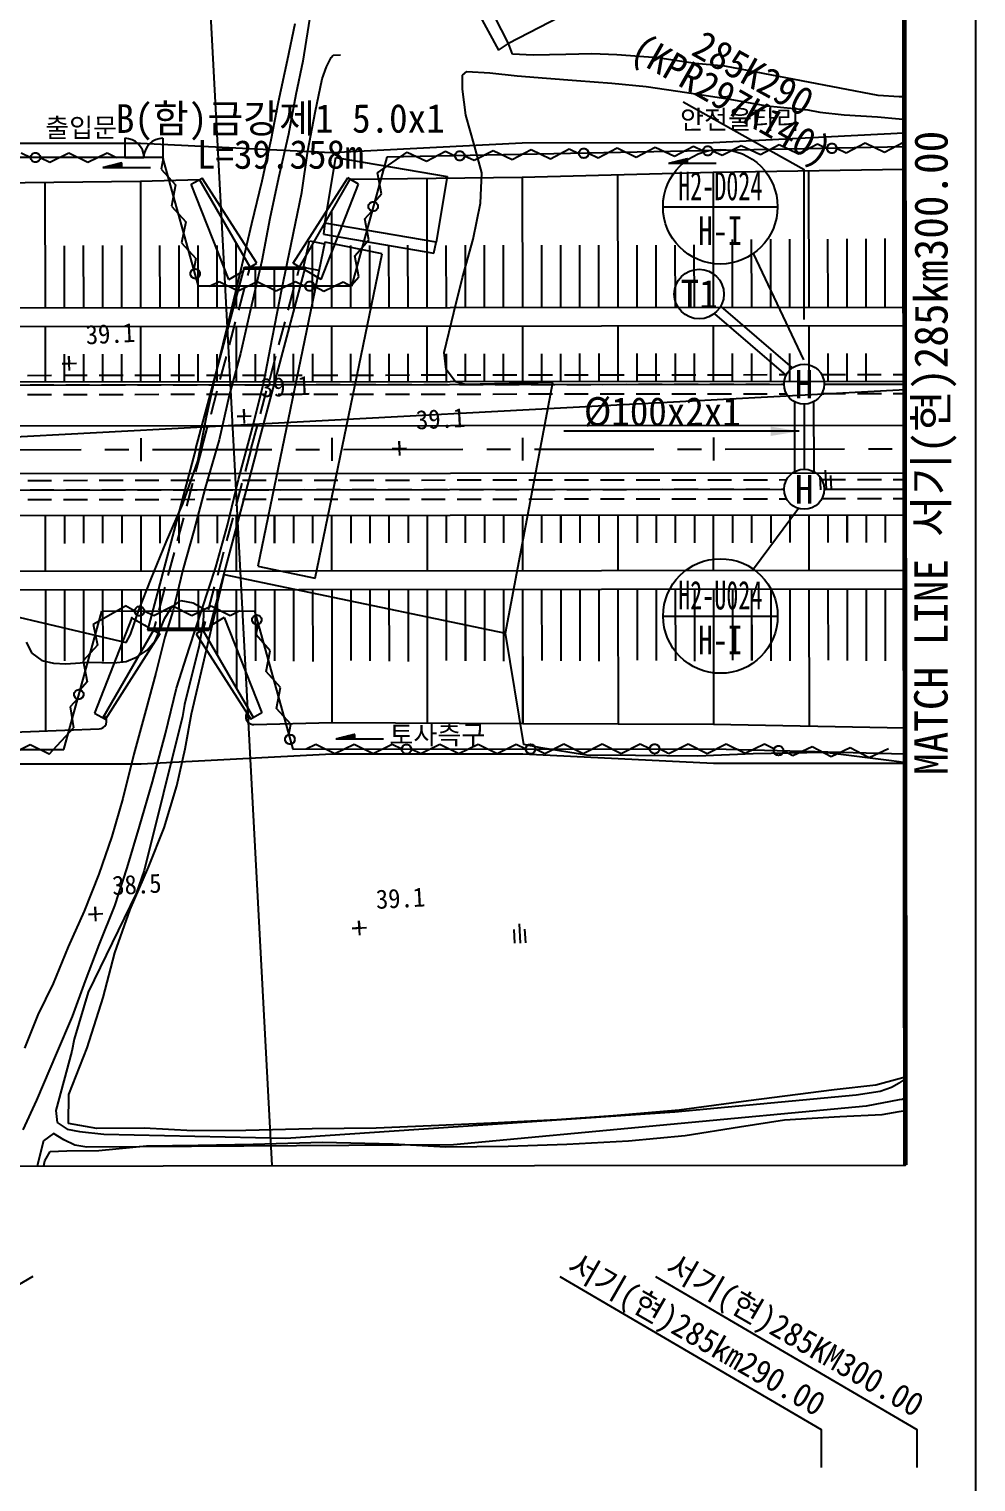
# Model space of a CAD drawing. Header units: millimetres. Extents: x 15846 to 16642, y 1103 to 1807.
# Drawn here: x 16542.7 to 16641.9, y 1363.4 to 1515.5 of the extents above; entities that cross this region are included whole.
import ezdxf
from ezdxf.enums import TextEntityAlignment as Align
from ezdxf.xclip import XClip

# ---------------------------------------------------------------- set-up
doc = ezdxf.new("R2010")
doc.units = ezdxf.units.MM
doc.header["$LTSCALE"] = 10
doc.header["$MEASUREMENT"] = 0
doc.header["$XCLIPFRAME"] = 2
for name, pattern in [('A-CENTR01', [2, 1.25, -0.25, 0.25, -0.25]), ('CENTER', [2, 1.25, -0.25, 0.25, -0.25]), ('DASHED2', [0.375, 0.25, -0.125]), ('HIDDEN', [0.375, 0.25, -0.125])]:
    doc.linetypes.add(name, pattern=pattern)
for name, color, linetype in [('TN-CABL', 4, 'Continuous'), ('TN-MACL', 6, 'A-CENTR01'), ('TN-MANH', 4, 'Continuous'), ('TT-WIRE-EQPM', 6, 'Continuous'), ('TZ-BASE', 253, 'Continuous'), ('TZ-CABL', 4, 'Continuous'), ('TZ-LEAL', 1, 'Continuous'), ('TZ-LEAT', 3, 'Continuous'), ('TZ-MACT', 6, 'Continuous')]:
    doc.layers.add(name, color=color, linetype=linetype)
doc.layers.add('TX-PAPR', color=2, linetype='Continuous', plot=False)
doc.styles.add('GR', font='GulimChe.ttf')
doc.styles.get("Standard").update_dxf_attribs({"font": 'GulimChe.ttf'})
doc.linetypes.add('ZIGZAG', pattern='A,0.0001,-0.2,[131,ltypeshp.shx,S=0.2,R=0,X=-0.2,Y=0],-0.4,[131,ltypeshp.shx,S=0.2,R=180,X=0.2,Y=0],-0.2', length=0.8001)
doc.dimstyles.get("Standard").update_dxf_attribs({"dimtxt": 0.18, "dimasz": 0.18, "dimexe": 0.18, "dimexo": 0.0625, "dimgap": 0.09, "dimtad": 0, "dimtih": 1, "dimtoh": 1, "dimdec": 4, "dimzin": 0, "dimdsep": 46, "dimtxsty": 'Standard', "dimcen": 0.09, "dimadec": 0, "dimazin": 0, "dimtfac": 1, "dimtdec": 4, "dimtofl": 0, "dimtmove": 0, "dimatfit": 3, "dimfxl": 0, "dimtolj": 1, "dimtzin": 0, "dimarcsym": 0})

# ---------------------------------------------------------------- blocks, each defined once
blk = doc.blocks.new('JD-FGHGF6GCDN')
at = {"layer": 'TZ-BASE'}
for p, q in [((622.6, 134.07), (641.2, -215.79)), ((680.38, 54.4, 41.5), (658.48, 43.11, 41.5)), ((638.08, 48.56, 39.55), (636.93, 41.25, 39.55)), ((658.48, 43.11, 42.17), (656.3, 47.38, 42.17)), ((655.06, 46.75, 42.17), (657.45, 42.39, 42.17)), ((635.33, 41.36, 38.37), (636.15, 45.2, 38.37)), ((657.45, 42.39, 42.17), (658.48, 43.11, 42.17)), ((658.91, 41.99, 39.76), (658.48, 43.11, 39.76)), ((634.4, 36.98, 38.37), (635.33, 41.36, 38.37)), ((636.93, 41.25, 39.55), (636.22, 37.76, 39.55)), ((639.4, 40.67, 38.63), (639.91, 41.62, 38.63)), ((639.91, 41.62, 38.63), (640.11, 41.88, 38.63)), ((640.11, 41.88, 38.63), (640.87, 41.91, 38.63)), ((661.07, 41.87, 39.76), (658.91, 41.99, 39.76)), ((664.49, 41.96, 39.76), (661.07, 41.87, 39.76)), ((667.23, 42.02, 39.76), (664.49, 41.96, 39.76)), ((669.85, 41.91, 39.76), (667.23, 42.02, 39.76)), ((674.09, 41.61, 39.76), (669.85, 41.91, 39.76)), ((678.04, 41.01, 39.76), (674.09, 41.61, 39.76)), ((638.98, 39.39, 38.63), (639.4, 40.67, 38.63)), ((653.65, 38.32, 39.41), (653.68, 39.8, 39.41)), ((653.68, 39.8, 39.41), (654.13, 40.16, 39.41)), ((654.13, 40.16, 39.41), (656.54, 40.04, 39.41)), ((656.54, 40.04, 39.41), (659.38, 39.73, 39.41)), ((659.38, 39.73, 39.41), (662.47, 39.47, 39.41)), ((681.14, 40.71, 39.76), (678.04, 41.01, 39.76)), ((697.22, 37.66, 39.76), (681.14, 40.71, 39.76)), ((638.23, 35.89, 38.63), (638.98, 39.39, 38.63)), ((654.01, 35.59, 39.41), (653.65, 38.32, 39.41)), ((662.47, 39.47, 39.41), (665.61, 39.21, 39.41)), ((665.61, 39.21, 39.41), (669.3, 38.94, 39.41)), ((669.3, 38.94, 39.41), (672.9, 38.61, 39.41)), ((672.9, 38.61, 39.41), (677.19, 37.98, 39.41)), ((633.63, 33.02, 38.37), (634.4, 36.98, 38.37)), ((636.22, 37.76, 39.55), (635.45, 33.59, 39.55)), ((677.19, 37.98, 39.41), (681.48, 37.3, 39.41)), ((681.48, 37.3, 39.41), (685.56, 36.57, 39.41)), ((685.56, 36.57, 39.41), (689.85, 36.15, 39.41)), ((699.43, 37.51, 39.76), (697.22, 37.66, 39.76)), ((699.55, 37.5, 39.76), (699.42, 37.51, 39.76)), ((699.97, 37.52, 39.76), (699.55, 37.5, 39.76)), ((637.46, 31.85, 38.63), (638.23, 35.89, 38.63)), ((654.94, 32.38, 39.41), (654.01, 35.59, 39.41)), ((689.85, 36.15, 39.41), (691.12, 35.9, 39.41)), ((691.12, 35.9, 39.41), (693.67, 35.62, 39.41)), ((693.67, 35.62, 39.41), (697.14, 35.42, 39.41)), ((697.14, 35.42, 39.41), (699.43, 35.22, 39.41)), ((699.42, 35.22, 39.41), (699.97, 35.18, 39.41)), ((635.45, 33.59, 39.55), (634.4, 29.03, 39.55)), ((618.28, 33.17), (618.28, 31.17)), ((622.28, 33.17), (622.28, 31.17)), ((632.66, 28.72, 38.37), (633.63, 33.02, 38.37)), ((699.95, 32.27), (645.73, 31.19)), ((655.68, 29.57, 39.41), (654.94, 32.38, 39.41)), ((658.88, 30.95), (660.86, 31.99)), ((660.86, 31.99), (662.88, 31.03)), ((662.88, 31.03), (664.86, 32.07)), ((664.86, 32.07), (665.87, 31.59)), ((667.88, 31.13), (669.86, 32.17)), ((669.86, 32.17), (671.88, 31.21)), ((671.88, 31.21), (673.86, 32.25)), ((673.86, 32.25), (675.88, 31.29)), ((675.88, 31.29), (677.86, 32.33)), ((677.86, 32.33), (678.87, 31.85)), ((680.88, 31.39), (682.86, 32.43)), ((682.86, 32.43), (684.88, 31.47)), ((684.88, 31.47), (686.86, 32.51)), ((686.86, 32.51), (688.88, 31.55)), ((688.88, 31.55), (690.86, 32.59)), ((690.86, 32.59), (691.87, 32.11)), ((692.87, 32.13), (693.88, 31.65)), ((693.88, 31.65), (695.86, 32.68)), ((695.86, 32.68), (697.88, 31.72)), ((697.88, 31.72), (699.86, 32.76)), ((699.86, 32.76), (699.95, 32.72)), ((699.86, 32.76), (699.97, 32.71)), ((699.97, 32.27), (699.95, 32.27)), ((622.28, 31.17), (564.94, 31.12)), ((607.42, 31.66), (608.42, 31.16)), ((609.42, 31.16), (610.42, 30.66)), ((610.42, 30.66), (612.42, 31.66)), ((612.42, 31.66), (614.42, 30.66)), ((614.42, 30.66), (616.42, 31.66)), ((617.97, 30.59), (615.98, 30.09)), ((616.42, 31.66), (617.42, 31.16)), ((617.97, 30.44), (617.38, 30.44)), ((617.97, 30.45), (617.43, 30.45)), ((617.97, 30.47), (617.48, 30.47)), ((617.97, 30.48), (617.53, 30.48)), ((617.97, 30.49), (617.58, 30.49)), ((617.97, 30.5), (617.63, 30.5)), ((617.97, 30.52), (617.68, 30.52)), ((617.97, 30.53), (617.73, 30.53)), ((617.97, 30.54), (617.78, 30.54)), ((617.97, 30.55), (617.83, 30.55)), ((617.97, 30.57), (617.88, 30.57)), ((617.97, 30.58), (617.93, 30.58)), ((617.97, 30.09), (617.97, 30.59)), ((618.28, 31.17), (620.28, 31.17)), ((622.28, 31.17), (620.28, 31.17)), ((622.32, 31.04), (622.1, 29.94)), ((626.02, 17.68), (622.28, 31.17)), ((636.83, 27.48, 38.63), (637.46, 31.85, 38.63)), ((639.23, 24.27, 42.07), (640.4, 31.15, 42.07)), ((640.4, 31.15, 42.07), (652.06, 29.18, 42.07)), ((645.73, 31.19), (642.02, 17.7)), ((644.76, 29.54), (647.87, 31.73)), ((647.87, 31.73), (649.89, 30.77)), ((649.89, 30.77), (651.87, 31.81)), ((651.87, 31.81), (652.88, 31.33)), ((653.88, 31.35), (654.89, 30.87)), ((654.89, 30.87), (656.87, 31.91)), ((656.87, 31.91), (658.88, 30.95)), ((666.87, 31.61), (667.88, 31.13)), ((677.25, 31.02), (675.25, 30.52)), ((677.25, 30.52), (675.25, 30.52)), ((677.25, 30.54), (675.3, 30.53)), ((677.25, 30.55), (675.35, 30.55)), ((677.25, 30.56), (675.4, 30.56)), ((677.25, 30.57), (675.45, 30.57)), ((677.25, 30.59), (675.5, 30.58)), ((677.25, 30.6), (675.55, 30.6)), ((677.25, 30.61), (675.6, 30.61)), ((677.25, 30.62), (675.65, 30.62)), ((677.25, 30.64), (675.7, 30.63)), ((677.25, 30.65), (675.75, 30.65)), ((677.25, 30.66), (675.8, 30.66)), ((677.25, 30.67), (675.85, 30.67)), ((677.25, 30.69), (675.9, 30.68)), ((677.25, 30.7), (675.95, 30.7)), ((677.25, 30.71), (676, 30.71)), ((677.25, 30.72), (676.05, 30.72)), ((677.25, 30.74), (676.1, 30.73)), ((677.25, 30.75), (676.15, 30.75)), ((677.25, 30.76), (676.2, 30.76)), ((677.25, 30.77), (676.25, 30.77)), ((677.25, 30.79), (676.3, 30.78)), ((677.25, 30.8), (676.35, 30.8)), ((677.25, 30.81), (676.4, 30.81)), ((677.25, 30.82), (676.45, 30.82)), ((677.25, 30.84), (676.5, 30.83)), ((677.25, 30.85), (676.55, 30.85)), ((677.25, 30.86), (676.6, 30.86)), ((677.25, 30.87), (676.65, 30.87)), ((677.25, 30.89), (676.7, 30.88)), ((677.25, 30.9), (676.75, 30.9)), ((677.25, 30.91), (676.8, 30.91)), ((677.25, 30.92), (676.85, 30.92)), ((677.25, 30.94), (676.9, 30.93)), ((677.25, 30.95), (676.95, 30.95)), ((677.25, 30.96), (677, 30.96)), ((677.25, 30.97), (677.05, 30.97)), ((677.25, 30.99), (677.1, 30.98)), ((677.25, 31), (677.15, 31)), ((677.25, 31.01), (677.2, 31.01)), ((677.25, 30.52), (677.25, 31.02)), ((680.25, 30.52), (677.25, 30.52)), ((679.87, 31.87), (680.88, 31.39)), ((617.97, 30.09), (615.98, 30.09)), ((617.97, 30.1), (616.03, 30.1)), ((617.97, 30.12), (616.08, 30.12)), ((617.97, 30.13), (616.13, 30.13)), ((617.97, 30.14), (616.18, 30.14)), ((617.97, 30.15), (616.23, 30.15)), ((617.97, 30.17), (616.28, 30.17)), ((617.97, 30.18), (616.33, 30.18)), ((617.97, 30.19), (616.38, 30.19)), ((617.97, 30.2), (616.43, 30.2)), ((617.97, 30.22), (616.48, 30.22)), ((617.97, 30.23), (616.53, 30.23)), ((617.97, 30.24), (616.58, 30.24)), ((617.97, 30.25), (616.63, 30.25)), ((617.97, 30.27), (616.68, 30.27)), ((617.97, 30.28), (616.73, 30.28)), ((617.97, 30.29), (616.78, 30.29)), ((617.97, 30.3), (616.83, 30.3)), ((617.97, 30.32), (616.88, 30.32)), ((617.97, 30.33), (616.93, 30.33)), ((617.97, 30.34), (616.98, 30.34)), ((617.97, 30.35), (617.03, 30.35)), ((617.97, 30.37), (617.08, 30.37)), ((617.97, 30.38), (617.13, 30.38)), ((617.97, 30.39), (617.18, 30.39)), ((617.97, 30.4), (617.23, 30.4)), ((617.97, 30.42), (617.28, 30.42)), ((617.97, 30.43), (617.33, 30.43)), ((620.98, 30.09), (617.97, 30.09)), ((622.1, 29.94), (623.6, 28.28)), ((634.4, 29.03, 39.55), (633.47, 24.77, 39.55)), ((641.9, 28.88), (659.92, 29.1)), ((645.19, 27.34), (644.76, 29.54)), ((649.92, 28.98), (649.94, 15.46)), ((652.06, 29.18, 42.07), (650.9, 22.3, 42.07)), ((655.56, 26.36, 39.41), (655.68, 29.57, 39.41)), ((659.92, 29.1), (679.92, 29.62)), ((659.92, 29.1), (659.94, 15.46)), ((669.92, 29.36), (669.94, 15.47)), ((679.92, 29.62), (699.92, 29.94)), ((679.92, 29.62), (679.94, 15.48)), ((689.92, 29.78), (689.94, 15.49)), ((699.92, 29.94), (699.94, 15.5)), ((699.92, 29.94), (699.94, 15.5)), ((699.92, 29.94), (699.95, 29.94)), ((699.92, 29.94), (699.97, 29.94)), ((599.92, 28.45), (619.92, 28.67)), ((609.92, 28.56), (609.94, 15.42)), ((619.92, 28.67), (626.12, 28.86)), ((619.92, 28.67), (619.94, 15.43)), ((623.6, 28.28), (623.17, 26.08)), ((631.61, 24.24, 38.37), (632.66, 28.72, 38.37)), ((635.73, 22.07, 38.63), (636.83, 27.48, 38.63)), ((623.17, 26.08), (624.67, 24.42)), ((644.44, 26.51), (645.19, 27.34)), ((654.77, 22.61, 39.41), (655.56, 26.36, 39.41)), ((624.67, 24.42), (624.24, 22.23)), ((633.47, 24.77, 39.55), (632.63, 20.34, 39.55)), ((639.93, 25.46), (639.94, 15.45)), ((643.43, 24.72), (644.18, 25.55)), ((643.86, 22.52), (643.43, 24.72)), ((630.45, 19.34, 38.37), (631.61, 24.24, 38.37)), ((639.23, 24.27, 42.15), (639.11, 23.13, 42.15)), ((639.11, 23.13, 42.15), (650.68, 21.13, 42.15)), ((650.9, 22.3, 42.07), (639.23, 24.27, 42.07)), ((611.93, 21.92), (611.94, 15.42)), ((613.93, 21.93), (613.94, 15.42)), ((615.93, 21.94), (615.94, 15.42)), ((617.92, 21.94), (617.93, 15.43)), ((621.93, 21.93), (621.94, 15.43)), ((623.93, 21.94), (623.94, 15.43)), ((624.24, 22.23), (625.74, 20.57)), ((625.93, 21.95), (625.94, 15.43)), ((627.92, 21.95), (627.93, 15.43)), ((629.93, 22.28), (629.94, 15.44)), ((639.25, 22.31, 41.64), (632.22, -11.65, 41.64)), ((634.73, 17.38, 38.63), (635.73, 22.07, 38.63)), ((637.01, 19.63, 41.77), (637.62, 22.44, 41.77)), ((637.62, 22.44, 41.77), (639.21, 22.12, 41.77)), ((637.92, 21.96), (637.93, 15.44)), ((645.26, 21.06, 41.64), (639.25, 22.31, 41.64)), ((641.93, 21.95), (641.94, 15.45)), ((642.37, 20.86), (643.86, 22.52)), ((643.93, 21.96), (643.94, 15.45)), ((645.93, 21.96), (645.94, 15.45)), ((647.92, 21.97), (647.93, 15.45)), ((650.68, 21.13, 42.15), (650.9, 22.3, 42.15)), ((651.93, 21.96), (651.94, 15.46)), ((653.66, 18.6, 39.41), (654.77, 22.61, 39.41)), ((653.93, 21.97), (653.94, 15.46)), ((655.93, 21.97), (655.94, 15.46)), ((657.92, 21.98), (657.93, 15.46)), ((661.93, 21.97), (661.94, 15.47)), ((663.93, 21.98), (663.94, 15.47)), ((665.93, 21.98), (665.94, 15.47)), ((667.92, 21.99), (667.93, 15.47)), ((671.93, 21.98), (671.94, 15.48)), ((673.93, 21.99), (673.94, 15.48)), ((675.93, 21.99), (675.94, 15.48)), ((677.92, 22), (677.93, 15.48)), ((681.93, 22.57), (681.94, 15.49)), ((683.93, 22.58), (683.94, 15.49)), ((685.93, 22.59), (685.94, 15.49)), ((687.92, 22.6), (687.93, 15.49)), ((691.93, 22.62), (691.94, 15.49)), ((693.93, 22.64), (693.94, 15.5)), ((695.93, 22.65), (695.94, 15.5)), ((697.92, 22.66), (697.93, 15.5)), ((625.74, 20.57), (625.52, 19.47)), ((632.63, 20.34, 39.55), (631.44, 15.23, 39.55)), ((638.23, -12.89, 41.64), (645.26, 21.06, 41.64)), ((642.8, 18.67), (642.37, 20.86)), ((629.18, 14.05, 38.37), (630.45, 19.34, 38.37)), ((631.93, 19.49), (631.94, 15.44)), ((633.93, 19.49), (633.94, 15.44)), ((635.93, 19.49), (635.94, 15.44)), ((638.63, 19.31, 41.77), (637.01, 19.63, 41.77)), ((642.06, 17.83), (642.8, 18.67)), ((652.75, 14.93, 39.41), (653.66, 18.6, 39.41)), ((642.02, 17.7), (626.02, 17.68)), ((627.16, 17.68), (628.16, 18.18)), ((628.16, 18.18), (630.16, 17.19)), ((630.16, 17.19), (632.16, 18.19)), ((632.16, 18.19), (634.16, 17.19)), ((633.75, 12.36, 38.63), (634.73, 17.38, 38.63)), ((634.16, 17.19), (636.16, 18.19)), ((636.16, 18.19), (637.16, 17.69)), ((638.16, 17.69), (639.15, 17.17)), ((639.15, 17.17), (641.17, 18.13)), ((641.17, 18.13), (642, 17.69)), ((577.81, 15.39), (699.95, 15.5)), ((631.44, 15.23, 39.55), (630.39, 10.62, 39.55)), ((699.95, 15.5), (699.99, 15.5)), ((628.01, 9.23, 38.37), (629.18, 14.05, 38.37)), ((651.73, 10.75, 39.41), (652.75, 14.93, 39.41)), ((577.81, 13.44), (699.95, 13.55)), ((609.94, 13.47), (609.94, 7.66)), ((619.94, 13.48), (619.94, 7.67)), ((629.94, 13.49), (629.94, 7.68)), ((632.84, 7.64, 38.63), (633.75, 12.36, 38.63)), ((639.94, 13.5), (639.94, 7.69)), ((649.94, 13.51), (649.94, 7.7)), ((659.94, 13.51), (659.94, 7.7)), ((669.94, 13.52), (669.94, 7.71)), ((679.94, 13.53), (679.94, 7.72)), ((689.94, 13.54), (689.94, 7.73)), ((699.94, 13.55), (699.94, 7.74)), ((699.94, 13.55), (699.94, 7.74)), ((699.95, 13.55), (699.99, 13.55)), ((651.97, 8.95, 39.41), (651.73, 10.75, 39.41)), ((611.71, 9.55, 39.14), (613.21, 9.63, 39.14)), ((612.46, 9.59, 39.14), (611.71, 9.55, 39.14)), ((611.94, 10.56), (611.94, 7.66)), ((612.5, 8.85, 39.14), (612.42, 10.34, 39.14)), ((612.42, 10.34, 39.14), (612.46, 9.59, 39.14)), ((613.94, 10.57), (613.94, 7.66)), ((615.94, 10.57), (615.94, 7.66)), ((617.94, 10.57), (617.94, 7.67)), ((621.94, 10.57), (621.94, 7.67)), ((623.94, 10.58), (623.94, 7.67)), ((625.94, 10.58), (625.94, 7.67)), ((626.83, 3.99, 38.37), (628.01, 9.23, 38.37)), ((627.94, 10.58), (627.94, 7.67)), ((630.39, 10.62, 39.55), (629.22, 6.23, 39.55)), ((631.94, 10.58), (631.94, 7.68)), ((633.94, 10.59), (633.94, 7.68)), ((635.94, 10.59), (635.94, 7.68)), ((637.94, 10.59), (637.94, 7.68)), ((641.94, 10.59), (641.94, 7.69)), ((643.94, 10.59), (643.94, 7.69)), ((645.94, 10.6), (645.94, 7.69)), ((647.94, 10.6), (647.94, 7.69)), ((651.94, 10.6), (651.94, 7.7)), ((653.94, 10.6), (653.94, 7.7)), ((655.94, 10.61), (655.94, 7.7)), ((657.94, 10.61), (657.94, 7.7)), ((661.94, 10.61), (661.94, 7.71)), ((663.94, 10.61), (663.94, 7.71)), ((665.94, 10.62), (665.94, 7.71)), ((667.94, 10.62), (667.94, 7.71)), ((671.94, 10.62), (671.94, 7.72)), ((673.94, 10.62), (673.94, 7.72)), ((675.94, 10.62), (675.94, 7.72)), ((677.94, 10.63), (677.94, 7.72)), ((681.94, 10.63), (681.94, 7.73)), ((683.94, 10.63), (683.94, 7.73)), ((685.94, 10.63), (685.94, 7.73)), ((687.94, 10.64), (687.94, 7.73)), ((691.94, 10.64), (691.94, 7.73)), ((693.94, 10.64), (693.94, 7.74)), ((695.94, 10.64), (695.94, 7.74)), ((599.94, 7.65), (699.95, 7.74)), ((631.67, 2.86, 38.63), (632.84, 7.64, 38.63)), ((652.95, 7.68, 39.41), (651.97, 8.95, 39.41)), ((653.98, 7.38, 39.41), (652.95, 7.68, 39.41)), ((663.13, 7.61, 39.41), (653.98, 7.38, 39.41)), ((658.16, -18.64, 39.41), (663.13, 7.61, 39.41)), ((699.95, 7.74), (699.99, 7.74)), ((699.43, 6.79), (368.51, -10.79)), ((504.76, 7.4, 38.37), (618.42, -19.65, 38.37)), ((629.22, 6.23, 39.55), (628.17, 1.58, 39.55)), ((699.99, 6.82), (699.42, 6.79)), ((630.83, 3.31, 39.1), (630.75, 4.81, 39.1)), ((630.75, 4.81, 39.1), (630.79, 4.06, 39.1)), ((599.95, 3.05), (700, 3.14)), ((625.95, -0.65, 38.37), (626.83, 3.99, 38.37)), ((630.04, 4.02, 39.1), (631.54, 4.1, 39.1)), ((630.79, 4.06, 39.1), (630.04, 4.02, 39.1)), ((620, -0.63), (620, 1.77)), ((628.17, 1.58, 39.55), (626.72, -3.42, 39.55)), ((630.19, -2.56, 38.63), (631.67, 2.86, 38.63)), ((640, -0.61), (640, 1.79)), ((660, -0.59), (660, 1.81)), ((680, -0.57), (680, 1.83)), ((700, -0.56), (700, 1.84)), ((646.31, 0.65, 39.08), (647.81, 0.73, 39.08)), ((647.06, 0.69, 39.08), (646.31, 0.65, 39.08)), ((647.1, -0.06, 39.08), (647.02, 1.44, 39.08)), ((647.02, 1.44, 39.08), (647.06, 0.69, 39.08)), ((624.35, -5.1, 38.37), (625.95, -0.65, 38.37)), ((599.95, -1.95), (700, -1.86)), ((629.03, -7.34, 38.63), (630.19, -2.56, 38.63)), ((691.11, -2.2, 39.08), (691.19, -3.64, 39.08)), ((691.67, -1.6, 39.08), (691.77, -3.61, 39.08)), ((692.34, -3.6, 39.08), (692.26, -2.13, 39.08)), ((626.72, -3.42, 39.55), (625.5, -7.94, 39.55)), ((622.61, -9.14, 38.37), (624.35, -5.1, 38.37)), ((577.66, -6.37), (699.95, -6.26)), ((609.95, -6.34), (609.95, -12.15)), ((611.96, -6.34), (611.96, -9.25)), ((613.95, -6.34), (613.95, -9.24)), ((613.96, -6.34), (613.96, -9.24)), ((615.96, -6.34), (615.96, -9.24)), ((617.96, -6.33), (617.96, -9.24)), ((619.95, -6.33), (619.95, -12.14)), ((621.96, -6.33), (621.96, -9.24)), ((623.95, -6.33), (623.95, -9.23)), ((623.96, -6.33), (623.96, -9.23)), ((625.96, -6.33), (625.96, -9.23)), ((627.81, -11.74, 38.63), (629.03, -7.34, 38.63)), ((627.96, -6.33), (627.96, -9.23)), ((629.95, -6.32), (629.95, -12.13)), ((629.96, -6.32), (629.96, -12.13)), ((631.96, -6.32), (631.96, -9.23)), ((633.95, -6.32), (633.95, -9.22)), ((633.96, -6.32), (633.96, -9.22)), ((635.96, -6.32), (635.96, -9.22)), ((637.96, -6.32), (637.96, -9.22)), ((639.95, -6.31), (639.95, -12.12)), ((641.96, -6.31), (641.96, -9.22)), ((643.95, -6.31), (643.95, -9.22)), ((645.96, -6.31), (645.96, -9.21)), ((647.96, -6.31), (647.96, -9.21)), ((649.95, -6.3), (649.95, -12.11)), ((649.96, -6.3), (649.96, -12.11)), ((651.96, -6.3), (651.96, -9.21)), ((653.95, -6.3), (653.95, -9.21)), ((653.96, -6.3), (653.96, -9.21)), ((655.96, -6.3), (655.96, -9.2)), ((657.96, -6.3), (657.96, -9.2)), ((659.95, -6.3), (659.95, -12.11)), ((659.96, -6.3), (659.96, -12.11)), ((661.96, -6.29), (661.96, -9.2)), ((663.95, -6.29), (663.95, -9.2)), ((663.96, -6.29), (663.96, -9.2)), ((665.96, -6.29), (665.96, -9.19)), ((667.96, -6.29), (667.96, -9.19)), ((669.95, -6.29), (669.95, -12.1)), ((669.96, -6.29), (669.96, -12.1)), ((671.96, -6.28), (671.96, -9.19)), ((673.95, -6.28), (673.95, -9.19)), ((673.96, -6.28), (673.96, -9.19)), ((675.96, -6.28), (675.96, -9.19)), ((677.96, -6.28), (677.96, -9.18)), ((679.95, -6.28), (679.95, -12.09)), ((681.96, -6.27), (681.96, -9.18)), ((683.95, -6.27), (683.95, -9.18)), ((683.96, -6.27), (683.96, -9.18)), ((685.96, -6.27), (685.96, -9.18)), ((687.96, -6.27), (687.96, -9.17)), ((689.96, -6.27), (689.96, -12.08)), ((691.96, -6.27), (691.96, -9.17)), ((693.95, -6.26), (693.95, -9.17)), ((693.96, -6.26), (693.96, -9.17)), ((695.96, -6.26), (695.96, -9.17)), ((697.96, -6.26), (697.96, -9.16)), ((699.95, -6.26), (699.95, -12.07)), ((699.95, -6.26), (699.95, -12.07)), ((699.95, -6.26), (700.01, -6.26)), ((625.5, -7.94, 39.55), (624.36, -12.04, 39.55)), ((621.03, -12.96, 38.37), (622.61, -9.14, 38.37)), ((577.84, -12.18), (699.95, -12.07)), ((624.36, -12.04, 39.55), (623.34, -16.26, 39.55)), ((626.34, -16.23, 38.63), (627.81, -11.74, 38.63)), ((632.22, -11.65, 41.64), (638.23, -12.89, 41.64)), ((699.95, -12.07), (700.01, -12.07)), ((619.76, -16.26, 38.37), (621.03, -12.96, 38.37)), ((625.26, -27.11, 39.41), (628.7, -12.53, 39.41)), ((628.7, -12.53, 39.41), (658.16, -18.64, 39.41)), ((577.84, -14.13), (699.95, -14.02)), ((609.96, -14.1), (609.97, -28.89)), ((611.96, -14.1), (611.97, -21.56)), ((613.96, -14.1), (613.96, -21.59)), ((613.96, -14.1), (613.97, -21.59)), ((615.96, -14.1), (615.97, -21.61)), ((617.96, -14.09), (617.97, -21.64)), ((619.96, -14.09), (619.96, -20.63)), ((621.96, -14.09), (621.97, -18.14)), ((623.96, -14.09), (623.97, -18.14)), ((625.96, -14.09), (625.97, -18.14)), ((627.96, -14.09), (627.97, -20.96)), ((629.96, -14.08), (629.97, -24.42)), ((631.96, -14.08), (631.97, -21.54)), ((633.96, -14.08), (633.96, -21.57)), ((633.96, -14.08), (633.97, -21.57)), ((635.96, -14.08), (635.97, -21.59)), ((637.96, -14.08), (637.97, -21.62)), ((639.96, -14.07), (639.97, -28.01)), ((641.96, -14.07), (641.97, -21.53)), ((643.96, -14.07), (643.96, -21.56)), ((645.96, -14.07), (645.97, -21.58)), ((647.96, -14.07), (647.97, -21.61)), ((649.96, -14.06), (649.97, -28.05)), ((649.96, -14.06), (649.98, -28.05)), ((651.96, -14.06), (651.97, -21.52)), ((653.96, -14.06), (653.96, -21.55)), ((653.96, -14.06), (653.97, -21.55)), ((655.96, -14.06), (655.97, -21.57)), ((657.96, -14.06), (657.97, -21.6)), ((659.96, -14.06), (659.97, -28.1)), ((659.96, -14.06), (659.98, -28.1)), ((661.96, -14.05), (661.97, -21.51)), ((663.96, -14.05), (663.96, -21.54)), ((663.96, -14.05), (663.97, -21.54)), ((665.96, -14.05), (665.97, -21.56)), ((667.96, -14.05), (667.97, -21.59)), ((669.96, -14.05), (669.97, -28.14)), ((669.96, -14.05), (669.98, -28.14)), ((671.96, -14.04), (671.97, -21.5)), ((673.96, -14.04), (673.96, -21.53)), ((673.96, -14.04), (673.97, -21.53)), ((675.96, -14.04), (675.97, -21.56)), ((677.96, -14.04), (677.97, -21.58)), ((679.96, -14.04), (679.97, -28.18)), ((681.96, -14.03), (681.97, -21.49)), ((683.96, -14.03), (683.96, -21.52)), ((683.96, -14.03), (683.97, -21.52)), ((685.96, -14.03), (685.97, -21.55)), ((687.96, -14.03), (687.97, -21.57)), ((689.96, -14.03), (689.98, -28.37)), ((691.96, -14.03), (691.97, -21.49)), ((693.96, -14.02), (693.96, -21.51)), ((693.96, -14.02), (693.97, -21.51)), ((695.96, -14.02), (695.97, -21.54)), ((697.96, -14.02), (697.97, -21.56)), ((699.95, -14.02), (700.01, -14.02)), ((699.96, -14.02), (699.98, -28.56)), ((699.96, -14.02), (699.98, -28.56)), ((611.88, -30.84), (615.86, -16.35)), ((614.97, -17.71), (618.35, -15.78)), ((615.86, -16.35), (631.86, -16.33)), ((619.32, -16.34), (618.35, -15.78)), ((618.89, -18.79, 38.37), (619.76, -16.26, 38.37)), ((621.32, -16.84), (620.32, -16.34)), ((623.32, -15.84), (621.32, -16.84)), ((622.46, -17.09, 39.02), (623.13, -16, 39.02)), ((623.34, -16.26, 39.55), (623.04, -17.25, 39.55)), ((623.13, -16, 39.02), (624.16, -15.25, 39.02)), ((625.32, -16.84), (623.32, -15.84)), ((624.16, -15.25, 39.02), (625.43, -15.49, 39.02)), ((625.05, -20.17, 38.63), (626.34, -16.23, 38.63)), ((627.32, -15.83), (625.32, -16.84)), ((625.43, -15.49, 39.02), (626.56, -16.12, 39.02)), ((626.56, -16.12, 39.02), (626.48, -17.39, 39.02)), ((629.32, -16.83), (627.32, -15.83)), ((630.32, -16.33), (629.32, -16.83)), ((631.86, -16.33), (635.88, -30.82)), ((614.97, -17.71), (615.41, -19.9)), ((622, -18.29, 39.02), (622.46, -17.09, 39.02)), ((623.04, -17.25, 39.55), (622.48, -19.09, 39.55)), ((626.48, -17.39, 39.02), (626.07, -19.94, 39.02)), ((632.04, -18.83), (632.25, -17.73)), ((607.94, -19.6, 39.02), (608.54, -20.76, 39.02)), ((618.42, -19.65, 38.37), (618.89, -18.79, 38.37)), ((620.64, -20.45, 39.02), (621.45, -19.45, 39.02)), ((621.45, -19.45, 39.02), (622, -18.29, 39.02)), ((622.48, -19.09, 39.55), (621.53, -22.84, 39.55)), ((633.53, -20.49), (632.04, -18.83)), ((660.1, -30.31, 38.94), (658.16, -18.64, 38.94)), ((608.54, -20.76, 39.02), (609.58, -21.52, 39.02)), ((615.41, -19.9), (613.91, -21.56)), ((618.41, -21.64, 39.02), (619.57, -21.13, 39.02)), ((619.57, -21.13, 39.02), (620.64, -20.45, 39.02)), ((623.7, -24.4, 38.63), (625.05, -20.17, 38.63)), ((626.07, -19.94, 39.02), (624.54, -26.13, 39.02)), ((633.1, -22.68), (633.53, -20.49)), ((609.58, -21.52, 39.02), (610.82, -21.81, 39.02)), ((610.82, -21.81, 39.02), (612.09, -21.88, 39.02)), ((612.09, -21.88, 39.02), (614.61, -21.7, 39.02)), ((613.91, -21.56), (614.34, -23.76)), ((614.61, -21.7, 39.02), (617.15, -21.77, 39.02)), ((617.15, -21.77, 39.02), (618.41, -21.64, 39.02)), ((634.6, -24.34), (633.1, -22.68)), ((614.34, -23.76), (613.6, -24.59)), ((621.53, -22.84, 39.55), (620.5, -26.72, 39.55)), ((634.17, -26.54), (634.6, -24.34)), ((613.33, -25.55), (612.56, -26.36)), ((622.53, -29.18, 38.63), (623.7, -24.4, 38.63)), ((612.56, -26.36), (612.91, -28.56)), ((620.5, -26.72, 39.55), (619.24, -31.34, 39.55)), ((624.54, -26.13, 39.02), (624.34, -27.4, 39.02)), ((624.6, -30.77, 39.41), (625.26, -27.11, 39.41)), ((635.67, -28.2), (634.17, -26.54)), ((599.98, -29.25), (615.58, -28.69)), ((610.36, -31.34), (612.91, -28.56)), ((624.34, -27.4, 39.02), (620.32, -43.52, 39.02)), ((631.79, -28.23), (639.98, -28.01)), ((635.46, -29.29), (635.67, -28.2)), ((639.98, -28.01), (659.98, -28.1)), ((659.98, -28.1), (679.98, -28.18)), ((679.98, -28.18), (699.98, -28.56)), ((699.95, -28.56), (699.98, -28.56)), ((699.98, -28.56), (700.03, -28.56)), ((608.36, -30.34), (606.36, -31.35)), ((610.36, -31.34), (608.36, -30.34)), ((621.17, -34.22, 38.63), (622.53, -29.18, 38.63)), ((638.3, -30.32), (637.3, -30.82)), ((640.3, -31.31), (638.3, -30.32)), ((642.3, -30.31), (640.3, -31.31)), ((642.38, -29.26), (640.38, -29.76)), ((642.38, -29.76), (640.38, -29.76)), ((642.38, -29.75), (640.43, -29.75)), ((642.38, -29.74), (640.48, -29.74)), ((642.38, -29.72), (640.53, -29.72)), ((642.38, -29.71), (640.58, -29.71)), ((642.38, -29.7), (640.63, -29.7)), ((642.38, -29.69), (640.68, -29.69)), ((642.38, -29.67), (640.73, -29.67)), ((642.38, -29.66), (640.78, -29.66)), ((642.38, -29.65), (640.83, -29.65)), ((642.38, -29.64), (640.88, -29.64)), ((642.38, -29.62), (640.93, -29.62)), ((642.38, -29.61), (640.98, -29.61)), ((642.38, -29.6), (641.03, -29.6)), ((642.38, -29.59), (641.08, -29.59)), ((642.38, -29.57), (641.13, -29.57)), ((642.38, -29.56), (641.18, -29.56)), ((642.38, -29.55), (641.23, -29.55)), ((642.38, -29.54), (641.28, -29.54)), ((642.38, -29.52), (641.33, -29.52)), ((642.38, -29.51), (641.38, -29.51)), ((642.38, -29.5), (641.43, -29.5)), ((642.38, -29.49), (641.48, -29.49)), ((642.38, -29.47), (641.53, -29.47)), ((642.38, -29.46), (641.58, -29.46)), ((642.38, -29.45), (641.63, -29.45)), ((642.38, -29.44), (641.68, -29.44)), ((642.38, -29.42), (641.73, -29.42)), ((642.38, -29.41), (641.78, -29.41)), ((642.38, -29.4), (641.83, -29.4)), ((642.38, -29.39), (641.88, -29.39)), ((642.38, -29.37), (641.93, -29.37)), ((642.38, -29.36), (641.98, -29.36)), ((642.38, -29.35), (642.03, -29.35)), ((642.38, -29.34), (642.08, -29.34)), ((642.38, -29.32), (642.13, -29.32)), ((642.38, -29.31), (642.18, -29.31)), ((642.38, -29.3), (642.23, -29.3)), ((642.38, -29.29), (642.28, -29.29)), ((644.3, -31.31), (642.3, -30.31)), ((642.38, -29.27), (642.33, -29.27)), ((642.38, -29.76), (642.38, -29.26)), ((645.38, -29.76), (642.38, -29.76)), ((646.3, -30.31), (644.3, -31.31)), ((647.3, -30.81), (646.3, -30.31)), ((651.3, -30.3), (649.3, -31.31)), ((653.3, -31.3), (651.3, -30.3)), ((655.3, -30.3), (653.3, -31.3)), ((657.3, -31.3), (655.3, -30.3)), ((659.3, -30.3), (657.3, -31.3)), ((660.3, -30.79), (659.3, -30.3)), ((661.89, -30.66, 38.94), (660.1, -30.31, 38.94)), ((664.3, -30.29), (662.3, -31.29)), ((666.3, -31.29), (664.3, -30.29)), ((668.3, -30.29), (666.3, -31.29)), ((670.3, -31.29), (668.3, -30.29)), ((672.3, -30.28), (670.3, -31.29)), ((673.3, -30.78), (672.3, -30.28)), ((677.3, -30.28), (675.3, -31.28)), ((679.3, -31.28), (677.3, -30.28)), ((681.3, -30.28), (679.3, -31.28)), ((683.3, -31.27), (681.3, -30.28)), ((685.3, -30.27), (683.3, -31.27)), ((686.3, -30.77), (685.3, -30.27)), ((565, -30.88), (611.88, -30.84)), ((619.24, -31.34, 39.55), (618.07, -35.98, 39.55)), ((623.73, -34.65, 39.41), (624.6, -30.77, 39.41)), ((635.88, -30.82), (679.98, -30.78)), ((649.3, -31.31), (648.3, -30.81)), ((662.3, -31.29), (661.3, -30.79)), ((666.65, -31.45, 38.94), (661.89, -30.66, 38.94)), ((671.8, -31.46, 38.94), (666.65, -31.45, 38.94)), ((678.31, -31.54, 38.94), (671.8, -31.46, 38.94)), ((675.3, -31.28), (674.3, -30.78)), ((684.13, -31.31, 38.94), (678.31, -31.54, 38.94)), ((679.98, -30.78), (699.95, -31.31)), ((691.64, -31.14, 38.94), (684.13, -31.31, 38.94)), ((688.28, -31.5), (687.29, -30.97)), ((690.31, -30.55), (688.28, -31.5)), ((692.28, -31.6), (690.31, -30.55)), ((698.34, -31.98, 38.94), (691.64, -31.14, 38.94)), ((694.3, -30.66), (692.28, -31.6)), ((696.28, -31.71), (694.3, -30.66)), ((698.3, -30.76), (696.28, -31.71)), ((699.95, -31.31), (700.03, -31.31)), ((699.43, -32.13, 38.94), (698.34, -31.98, 38.94)), ((700.03, -32.22, 38.94), (699.42, -32.13, 38.94)), ((619.83, -38.91, 38.63), (621.17, -34.22, 38.63)), ((622.39, -39.05, 39.41), (623.73, -34.65, 39.41)), ((618.07, -35.98, 39.55), (616.92, -39.96, 39.55)), ((618.52, -43.23, 38.63), (619.83, -38.91, 38.63)), ((620.77, -43.17, 39.41), (622.39, -39.05, 39.41)), ((616.92, -39.96, 39.55), (615.55, -43.9, 39.55)), ((615.55, -43.9, 39.55), (614.01, -47.76, 39.55)), ((617.24, -47.21, 38.63), (618.52, -43.23, 38.63)), ((618.84, -47.59, 39.41), (620.77, -43.17, 39.41)), ((620.32, -43.52, 39.02), (619.49, -45.92, 39.02)), ((619.49, -45.92, 39.02), (614.44, -56.26, 39.02)), ((614.01, -47.76, 39.55), (612.34, -51.5, 39.55)), ((614.47, -48.11, 38.49), (615.97, -48.03, 38.49)), ((615.22, -48.07, 38.49), (614.47, -48.11, 38.49)), ((615.26, -48.82, 38.49), (615.18, -47.32, 38.49)), ((615.18, -47.32, 38.49), (615.22, -48.07, 38.49)), ((615.59, -51.29, 38.63), (617.24, -47.21, 38.63)), ((617.24, -52.13, 39.41), (618.84, -47.59, 39.41)), ((642.11, -49.57, 39.14), (643.61, -49.49, 39.14)), ((642.86, -49.53, 39.14), (642.11, -49.57, 39.14)), ((642.9, -50.27, 39.14), (642.82, -48.78, 39.14)), ((642.82, -48.78, 39.14), (642.86, -49.53, 39.14)), ((659.06, -49.7, 39), (659.13, -51.14, 39)), ((659.61, -49.1, 39), (659.72, -51.11, 39)), ((660.29, -51.1, 39), (660.21, -49.64, 39)), ((612.34, -51.5, 39.55), (610.76, -55.36, 39.55)), ((614.17, -55.06, 38.63), (615.59, -51.29, 38.63)), ((616.03, -56.83, 39.41), (617.24, -52.13, 39.41)), ((610.76, -55.36, 39.55), (609.16, -58.64, 39.55)), ((612.8, -58.79, 38.63), (614.17, -55.06, 38.63)), ((614.44, -56.26, 39.02), (612.99, -61.17, 39.02)), ((614.34, -62.09, 39.41), (616.03, -56.83, 39.41)), ((609.16, -58.64, 39.55), (607.77, -62.11, 39.55)), ((611.17, -62.65, 38.63), (612.8, -58.79, 38.63)), ((612.42, -66.98, 39.41), (614.34, -62.09, 39.41)), ((612.99, -61.17, 39.02), (612.74, -62.45, 39.02)), ((609.08, -67.55, 38.63), (611.17, -62.65, 38.63)), ((612.74, -62.45, 39.02), (611.04, -68.64, 39.02)), ((699.43, -65.34, 39.41), (696.97, -65.99, 39.41)), ((700.06, -65.17, 39.41), (699.42, -65.34, 39.41)), ((699.74, -65.58, 39.02), (700.06, -65.35, 39.02)), ((692.6, -66.5, 39.41), (683.65, -67.65, 39.41)), ((696.97, -65.99, 39.41), (692.6, -66.5, 39.41)), ((694.9, -67, 39.02), (697.42, -66.61, 39.02)), ((697.42, -66.61, 39.02), (698.63, -66.22, 39.02)), ((698.63, -66.22, 39.02), (699.43, -65.76, 39.02)), ((699.42, -65.77, 39.02), (699.74, -65.58, 39.02)), ((607.64, -70.69, 38.63), (609.08, -67.55, 38.63)), ((612.37, -70.02, 39.41), (612.42, -66.98, 39.41)), ((695.96, -68.18, 38), (652.74, -72.24, 38)), ((675.92, -68.8, 39.02), (694.9, -67, 39.02)), ((683.65, -67.65, 39.41), (676.38, -68.61, 39.41)), ((699.43, -67.54, 38), (695.96, -68.18, 38)), ((699.73, -67.49, 38), (699.42, -67.54, 38)), ((700.06, -67.36, 38), (699.73, -67.49, 38)), ((611.04, -68.64, 39.02), (611.18, -69.9, 39.02)), ((611.18, -69.9, 39.02), (612.26, -70.62, 39.02)), ((635.15, -71.54, 39.02), (675.92, -68.8, 39.02)), ((656.71, -69.97, 39.41), (650.39, -70.26, 39.41)), ((663.54, -69.62, 39.41), (656.71, -69.97, 39.41)), ((669.44, -69.22, 39.41), (663.54, -69.62, 39.41)), ((676.38, -68.61, 39.41), (669.44, -69.22, 39.41)), ((682.7, -70.35, 37.25), (687.4, -69.62, 37.25)), ((687.4, -69.62, 37.25), (693.21, -69.26, 37.25)), ((693.21, -69.26, 37.25), (697.64, -69.05, 37.25)), ((697.64, -69.05, 37.25), (699.43, -68.76, 37.25)), ((699.42, -68.76, 37.25), (700.06, -68.65, 37.25)), ((610.8, -71.05, 38), (609.77, -71.81, 38)), ((611.88, -71.73, 38), (610.8, -71.05, 38)), ((612.26, -70.62, 39.02), (613.54, -70.86, 39.02)), ((615.34, -70.54, 39.41), (612.37, -70.02, 39.41)), ((613.54, -70.86, 39.02), (616.08, -71.14, 39.02)), ((620.32, -70.51, 39.41), (615.34, -70.54, 39.41)), ((616.08, -71.14, 39.02), (635.15, -71.54, 39.02)), ((625.4, -70.78, 39.41), (620.32, -70.51, 39.41)), ((630.98, -70.73, 39.41), (625.4, -70.78, 39.41)), ((637.9, -70.58, 39.41), (630.98, -70.73, 39.41)), ((644.61, -70.49, 39.41), (637.9, -70.58, 39.41)), ((650.39, -70.26, 39.41), (644.61, -70.49, 39.41)), ((671.06, -71.82, 37.25), (676.99, -71.25, 37.25)), ((676.99, -71.25, 37.25), (682.7, -70.35, 37.25)), ((609.77, -71.81, 38), (609.15, -74.29, 38)), ((609.9, -73.92, 37.25), (610.45, -72.93, 37.25)), ((610.45, -72.93, 37.25), (612.22, -72.86, 37.25)), ((613.05, -72.27, 38), (611.88, -71.73, 38)), ((612.22, -72.86, 37.25), (615.56, -72.85, 37.25)), ((614.32, -72.48, 38), (613.05, -72.27, 38)), ((652.74, -72.24, 38), (614.32, -72.48, 38)), ((615.56, -72.85, 37.25), (620.57, -72.36, 37.25)), ((620.57, -72.36, 37.25), (625.97, -72.28, 37.25)), ((625.97, -72.28, 37.25), (631.75, -72.18, 37.25)), ((631.75, -72.18, 37.25), (639.01, -71.98, 37.25)), ((639.01, -71.98, 37.25), (646.41, -72.15, 37.25)), ((646.41, -72.15, 37.25), (651.87, -72.44, 37.25)), ((651.87, -72.44, 37.25), (658.45, -72.4, 37.25)), ((658.45, -72.4, 37.25), (664.61, -72.16, 37.25)), ((664.61, -72.16, 37.25), (671.06, -71.82, 37.25)), ((609.15, -74.29, 38), (608.54, -78.11, 38)), ((609.22, -77.11, 37.25), (609.9, -73.92, 37.25))]:
    blk.add_line(p, q, dxfattribs=at)
at = {"layer": 'TZ-BASE', "ltscale": 10}
for p, q in [((679.92, 32.72), (699.92, 33.74)), ((699.92, 33.74), (699.95, 33.74)), ((699.95, 33.74), (699.97, 33.74)), ((599.92, 32.65), (619.92, 32.67)), ((619.92, 32.67), (639.92, 31.69)), ((639.92, 31.69), (659.92, 32.7)), ((659.92, 32.7), (679.92, 32.72)), ((619.98, -32.33), (639.98, -31.31)), ((639.98, -31.31), (659.98, -31.3)), ((659.98, -31.3), (679.98, -32.28)), ((599.98, -32.35), (619.98, -32.33)), ((679.98, -32.28), (699.95, -32.26)), ((699.95, -32.26), (699.98, -32.26)), ((699.98, -32.26), (700.03, -32.26))]:
    blk.add_line(p, q, dxfattribs=at)
at = {"layer": 'TZ-BASE', "linetype": 'Continuous'}
for p, q in [((625.25, 28.36), (626.38, 29.01)), ((632.12, 20.09), (626.38, 29.01)), ((635.91, 20.09), (641.64, 29.03)), ((642.76, 28.38), (641.64, 29.03)), ((629.18, 18.38), (625.25, 28.36)), ((631.43, 19.69), (626.12, 28.86)), ((636.6, 19.69), (641.9, 28.88)), ((638.86, 18.39), (642.76, 28.38)), ((631.43, 19.69), (632.12, 20.09)), ((636.6, 19.69), (635.91, 20.09)), ((625.73, 0.67), (630.81, 19.69)), ((629.18, 18.38), (630.69, 19.26)), ((630.75, 19.49), (637.17, 19.49)), ((630.81, 19.69), (637.23, 19.69)), ((632.15, 0.68), (637.23, 19.69)), ((638.86, 18.39), (637.14, 19.38)), ((625.73, 0.67), (620.66, -18.34)), ((632.15, 0.68), (627.08, -18.33)), ((619.02, -17.04), (615.12, -27.03)), ((619.02, -17.04), (620.74, -18.03)), ((620.71, -18.14), (627.13, -18.13)), ((620.71, -18.14), (626.88, -18.14)), ((628.7, -17.03), (627.19, -17.91)), ((628.7, -17.03), (632.63, -27.01)), ((621.28, -18.34), (615.99, -27.53)), ((621.97, -18.74), (616.25, -27.68)), ((620.66, -18.34), (627.08, -18.33)), ((620.68, -18.34), (626.88, -18.34)), ((621.28, -18.34), (621.97, -18.74)), ((626.45, -18.34), (625.76, -18.74)), ((625.76, -18.74), (631.5, -27.66)), ((626.45, -18.34), (631.76, -27.51)), ((615.12, -27.03), (616.25, -27.68)), ((632.63, -27.01), (631.5, -27.66))]:
    blk.add_line(p, q, dxfattribs=at)
at = {"layer": 'TZ-BASE', "linetype": 'DASHED2'}
for p, q in [((626.35, 0.67), (631.43, 19.69)), ((631.53, 0.68), (636.6, 19.69)), ((626.35, 0.67), (621.28, -18.34)), ((631.53, 0.68), (626.45, -18.34))]:
    blk.add_line(p, q, dxfattribs=at)
at = {"layer": 'TZ-BASE', "linetype": 'CENTER'}
blk.add_lwpolyline([(0, 0), (201.2, 0.19), (401.8, 0.37), (601.2, 0.55), (700, 0.64)], dxfattribs=at)
at = {"layer": 'TZ-BASE'}
for centre in [(666.37, 31.6), (679.37, 31.86), (692.37, 32.12), (608.92, 31.16), (653.38, 31.34), (644.31, 26.03), (625.66, 18.99), (637.66, 17.69), (619.82, -16.34), (632.12, -17.25), (613.46, -25.07), (635.59, -29.78), (647.8, -30.81), (660.8, -30.79), (673.8, -30.78), (686.79, -30.96)]:
    blk.add_circle(centre, 0.5, dxfattribs=at)
for centre, radius, start, end in [((618.28, 31.17), 2, 0.054, 90.054), ((622.28, 31.17), 2, 90.054, 180.054), ((615.57, -27.89), 0.8, 270.7735, 47.2119), ((631.77, -27.43), 0.8, 123.8119, 272.9182)]:
    blk.add_arc(centre, radius, start, end, dxfattribs=at)
at = {"layer": 'TZ-BASE', "linetype": 'Continuous'}
for p in [(619.02, -17.04), (619.02, -17.04), (619.56, -17.35), (620.41, -17.84)]:
    blk.add_point(p, dxfattribs=at)
at = {"layer": 'TZ-BASE'}
for s, height, p in [('B(함)금강제1 5.0x1', 3, (634.57, 35.06)), ('출입문', 2, (613.71, 34.33)), ('안전울타리', 2, (682.74, 35.16)), ('L=39.358m', 3, (634.57, 31.46)), ('토사측구', 2, (651.03, -29.28))]:
    blk.add_text(s, height=height, rotation=0.054, dxfattribs=at).set_placement(p, align=Align.MIDDLE)
for s, p in [('39.1', (614.24, 11.58, 37.41)), ('39.1', (632.58, 6.04, 37.41)), ('39.1', (648.84, 2.67, 37.41)), ('38.5', (617.01, -46.09, 37.41)), ('39.1', (644.64, -47.54, 37.41))]:
    blk.add_text(s, height=2, rotation=3.042, dxfattribs=at).set_placement(p)
blk = doc.blocks.new('JD-DGJFYR565A5')
at = {"layer": 'TZ-BASE'}
for p, q in [((674.61, 101, 38.16), (686.61, 101, 38.16)), ((689.38, 84.96, 38.16), (684.08, 96.11, 38.16)), ((688.82, 69.41, 38.16), (684.09, 63.03, 38.16)), ((674.62, 58.14, 38.16), (686.62, 58.14, 38.16))]:
    blk.add_line(p, q, dxfattribs=at)
at = {"layer": 'TZ-BASE', "elevation": 38.16, "flags": 128}
blk.add_lwpolyline([(689.39, 89.18), (689.39, 104.88), (676.73, 111.97)], dxfattribs=at)
at = {"layer": 'TZ-BASE'}
for centre in [(680.61, 101, 38.16), (680.62, 58.14, 38.16)]:
    blk.add_circle(centre, 6, dxfattribs=at)
at = {"layer": 'TZ-BASE', "style": 'GR'}
for s, rotation, p in [('(KPR297K140)', 330.265, (670.98, 116.66, 38.16)), ('285K290', 330.7613, (677.43, 116.98, 38.16))]:
    blk.add_text(s, height=3, rotation=rotation, dxfattribs=at).set_placement(p)
for s, width, p in [('H2-D024', 0.65, (680.61, 103.16, 38.16)), ('H-I', 0.8, (680.61, 98.5, 38.16)), ('H2-U024', 0.65, (680.61, 60.3, 38.16)), ('H-I', 0.8, (680.61, 55.64, 38.16))]:
    blk.add_text(s, height=3, dxfattribs=dict(at, width=width)).set_placement(p, align=Align.MIDDLE)
at = {"layer": 'TZ-BASE'}
blk.add_text('Ø100x2x1', height=3, rotation=359.9482, dxfattribs=at).set_placement((674.54, 79.56, 38.16), align=Align.MIDDLE)
blk.add_leader([(688.89, 77.49, 38.16), (664.23, 77.49, 38.16)], dimstyle='Standard', override={"dimtxt": 3, "dimasz": 3, "dimexe": 2, "dimexo": 3, "dimgap": 1, "dimtad": 0, "dimtih": 0, "dimcen": 1, "dimaunit": 1, "dimadec": 8, "dimtix": 1, "dimtofl": 1, "dimtmove": 2, "dimtvp": 2}, dxfattribs=at)

msp = doc.modelspace()

# ---------------------------------------------------------------- linework, layer by layer
at = {"layer": 'TN-CABL', "linetype": 'ZIGZAG', "ltscale": 0.5, "elevation": 38.16}
for points in [[(16516.52, 1478.24), (16621.78, 1478.34)], [(16625.98, 1478.35), (16634.41, 1478.35)], [(16516.53, 1467.24), (16621.79, 1467.34)], [(16625.99, 1467.35), (16634.42, 1467.35)]]:
    msp.add_lwpolyline(points, dxfattribs=at)
at = {"layer": 'TN-MACL', "const_width": 0.5}
msp.add_lwpolyline([(16634.35, 1546.56), (16634.49, 1396.56)], dxfattribs=at)
at = {"layer": 'TN-MANH'}
for centre in [(16623.88, 1478.34, 38.16), (16623.89, 1467.34, 38.16)]:
    msp.add_circle(centre, 2.1, dxfattribs=at)
at = {"layer": 'TT-WIRE-EQPM'}
msp.add_circle((16612.88, 1487.78, 38.16), 2.6, dxfattribs=at)
at = {"layer": 'TX-PAPR'}
for points in [[(15845.89, 1103.05), (16641.89, 1103.05), (16641.89, 1619.05), (15845.89, 1619.05)], [(16634.35, 1546.56), (15934.35, 1545.92), (15934.49, 1395.92), (16634.49, 1396.56)]]:
    msp.add_lwpolyline(points, close=True, dxfattribs=at)
at = {"layer": 'TZ-CABL', "linetype": 'ByBlock'}
for p, q in [((16622, 1479.29, 38.16), (16614.53, 1485.71, 38.16)), ((16622.66, 1480.05, 38.16), (16615.18, 1486.47, 38.16))]:
    msp.add_line(p, q, dxfattribs=at)
at = {"layer": 'TZ-CABL', "linetype": 'HIDDEN', "elevation": 38.16}
for points in [[(16516.27, 1479.24), (16622.03, 1479.34)], [(16625.72, 1479.35), (16634.41, 1479.35)], [(16516.52, 1478.24), (16621.78, 1478.34)], [(16625.98, 1478.35), (16634.41, 1478.35)], [(16516.27, 1477.24), (16622.03, 1477.34)], [(16625.73, 1477.35), (16634.42, 1477.35)], [(16625.73, 1468.35), (16634.42, 1468.35)], [(16516.28, 1468.24), (16622.04, 1468.34)], [(16516.53, 1467.24), (16621.79, 1467.34)], [(16625.99, 1467.35), (16634.42, 1467.35)], [(16516.28, 1466.24), (16622.04, 1466.34)], [(16625.73, 1466.35), (16634.43, 1466.35)]]:
    msp.add_lwpolyline(points, dxfattribs=at)
at = {"layer": 'TZ-CABL', "elevation": 38.16}
for points in [[(16622.88, 1476.5), (16622.89, 1469.19)], [(16624.88, 1476.5), (16624.89, 1469.19)]]:
    msp.add_lwpolyline(points, dxfattribs=at)
at = {"layer": 'TZ-CABL', "linetype": 'ZIGZAG', "ltscale": 0.5, "elevation": 38.16}
msp.add_lwpolyline([(16623.88, 1476.24), (16623.89, 1469.44)], dxfattribs=at)
at = {"layer": 'TZ-LEAL'}
for points in [[(16543.07, 1384.9), (16515.68, 1368.87), (16515.68, 1364.87)], [(16598.3, 1384.9), (16625.68, 1368.87), (16625.68, 1364.87)], [(16608.3, 1384.9), (16635.68, 1368.87), (16635.68, 1364.87)]]:
    msp.add_lwpolyline(points, dxfattribs=at)

# ---------------------------------------------------------------- block references
at = {"layer": 'TZ-BASE'}
ref = msp.add_blockref('JD-FGHGF6GCDN', (15934.42, 1470.92), dxfattribs=at)
XClip(ref).set_block_clipping_path([(699.9307201608, 75.6438164958), (-0.0689837384, 74.999968275), (0.0689837384, -74.999968275), (700.0686876393, -74.3561200541)])
msp.add_blockref('JD-DGJFYR565A5', (15934.49, 1395.92), dxfattribs=at)

# ---------------------------------------------------------------- texts
at = {"layer": 'TN-MANH', "linetype": 'ByBlock'}
for p in [(16623.88, 1478.34, 38.16), (16623.89, 1467.34, 38.16)]:
    msp.add_text('H', height=3, dxfattribs=at).set_placement(p, align=Align.MIDDLE)
at = {"layer": 'TT-WIRE-EQPM'}
msp.add_text('T1', height=3, dxfattribs=at).set_placement((16612.88, 1487.78, 38.16), align=Align.MIDDLE)
at = {"layer": 'TZ-LEAT'}
for s, p in [('서기(현)285km290.00', (16611.99, 1377.78)), ('서기(현)285KM300.00', (16622.29, 1377.7))]:
    msp.add_text(s, height=2.5, rotation=330, dxfattribs=at).set_placement(p, align=Align.CENTER)
at = {"layer": 'TZ-MACT'}
msp.add_text('MATCH LINE 서기(현)285km300.00', height=3.5, rotation=90, dxfattribs=at).set_placement((16637.17, 1471.15), align=Align.MIDDLE_CENTER)

doc.saveas('drawing.dxf')
